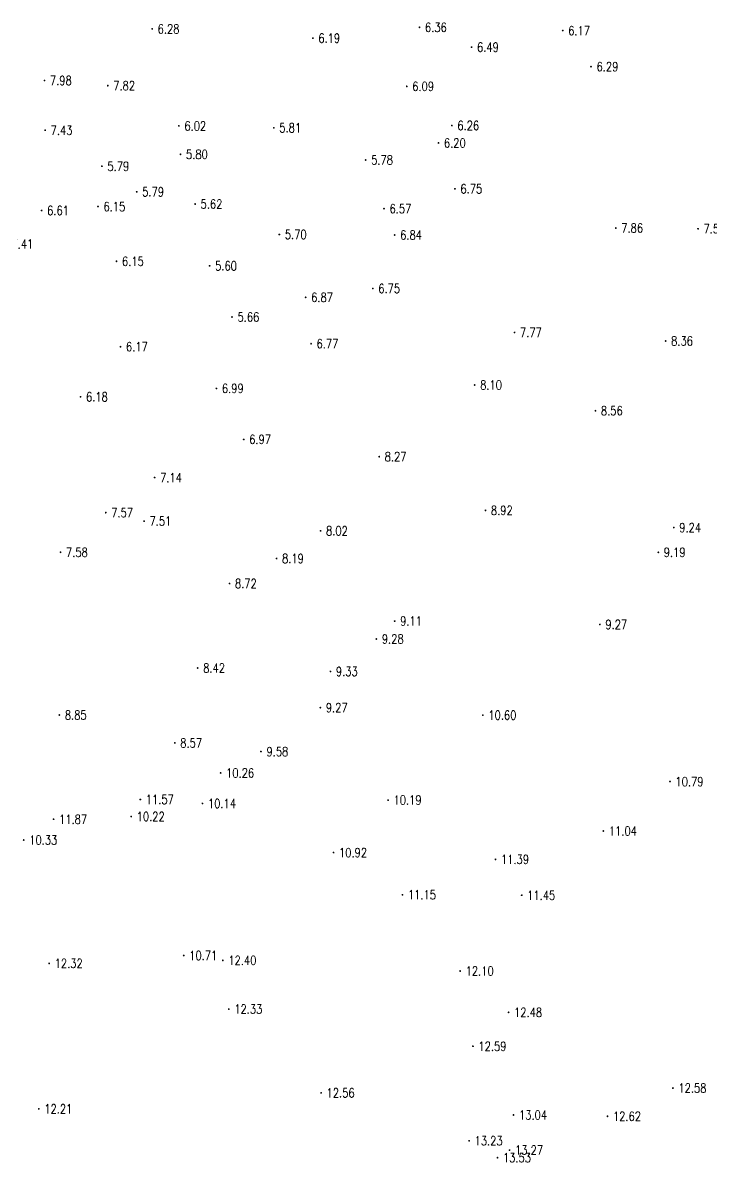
# Model space of a CAD drawing. Extents: x 476861 to 479475, y 2367369 to 2370541.
# Drawn here: x 477878.7 to 477954.3, y 2367660.8 to 2367786 of the extents above; entities that cross this region are included whole.
import ezdxf
from ezdxf.enums import TextEntityAlignment as Align

# ---------------------------------------------------------------- set-up
doc = ezdxf.new("R2010")
doc.units = 0
doc.header["$LTSCALE"] = 0.5
doc.layers.get('0').update_dxf_attribs({"linetype": 'CONTINUOUS'})
doc.layers.add('GCD', color=1, linetype='CONTINUOUS')
doc.styles.add('HZ', font='rs.shx', dxfattribs={"width": 0.8, "bigfont": 'hztxt.shx'})

# ---------------------------------------------------------------- blocks, each defined once
blk = doc.blocks.new('GC200')
at = {"linetype": 'Continuous', "const_width": 0.2, "flags": 128}
blk.add_lwpolyline([(-0.1, 0, 1), (0.1, 0, 1)], format="xyb", close=True, dxfattribs=at)

msp = doc.modelspace()

# ---------------------------------------------------------------- block references
at = {"layer": 'GCD', "linetype": 'Continuous'}
ref = msp.add_blockref('GC200', (477892.886, 2367785.308, 6.275), dxfattribs=dict(at, xscale=0.5, yscale=0.5, zscale=0.5))
ref.add_attrib('height', '6.28', dxfattribs={"linetype": 'Continuous', "height": 1, "style": 'HZ', "width": 0.8}).set_placement((477893.486, 2367785.308, 6.275), align=Align.MIDDLE_LEFT)
ref = msp.add_blockref('GC200', (477922.266, 2367785.481, 6.362), dxfattribs=dict(at, xscale=0.5, yscale=0.5, zscale=0.5))
ref.add_attrib('height', '6.36', dxfattribs={"linetype": 'Continuous', "height": 1, "style": 'HZ', "width": 0.8}).set_placement((477922.866, 2367785.481, 6.362), align=Align.MIDDLE_LEFT)
ref = msp.add_blockref('GC200', (477938, 2367785.123, 6.174), dxfattribs=dict(at, xscale=0.5, yscale=0.5, zscale=0.5))
ref.add_attrib('height', '6.17', dxfattribs={"linetype": 'Continuous', "height": 1, "style": 'HZ', "width": 0.8}).set_placement((477938.6, 2367785.123, 6.174), align=Align.MIDDLE_LEFT)
ref = msp.add_blockref('GC200', (477910.544, 2367784.291, 6.19), dxfattribs=dict(at, xscale=0.5, yscale=0.5, zscale=0.5))
ref.add_attrib('height', '6.19', dxfattribs={"linetype": 'Continuous', "height": 1, "style": 'HZ', "width": 0.8}).set_placement((477911.144, 2367784.291, 6.19), align=Align.MIDDLE_LEFT)
ref = msp.add_blockref('GC200', (477927.983, 2367783.301, 6.485), dxfattribs=dict(at, xscale=0.5, yscale=0.5, zscale=0.5))
ref.add_attrib('height', '6.49', dxfattribs={"linetype": 'Continuous', "height": 1, "style": 'HZ', "width": 0.8}).set_placement((477928.583, 2367783.301, 6.485), align=Align.MIDDLE_LEFT)
ref = msp.add_blockref('GC200', (477941.112, 2367781.163, 6.29), dxfattribs=dict(at, xscale=0.5, yscale=0.5, zscale=0.5))
ref.add_attrib('height', '6.29', dxfattribs={"linetype": 'Continuous', "height": 1, "style": 'HZ', "width": 0.8}).set_placement((477941.712, 2367781.163, 6.29), align=Align.MIDDLE_LEFT)
ref = msp.add_blockref('GC200', (477881.047, 2367779.638, 7.984), dxfattribs=dict(at, xscale=0.5, yscale=0.5, zscale=0.5))
ref.add_attrib('height', '7.98', dxfattribs={"linetype": 'Continuous', "height": 1, "style": 'HZ', "width": 0.8}).set_placement((477881.647, 2367779.638, 7.984), align=Align.MIDDLE_LEFT)
ref = msp.add_blockref('GC200', (477888.002, 2367779.073, 7.82), dxfattribs=dict(at, xscale=0.5, yscale=0.5, zscale=0.5))
ref.add_attrib('height', '7.82', dxfattribs={"linetype": 'Continuous', "height": 1, "style": 'HZ', "width": 0.8}).set_placement((477888.602, 2367779.073, 7.82), align=Align.MIDDLE_LEFT)
ref = msp.add_blockref('GC200', (477920.858, 2367778.993, 6.09), dxfattribs=dict(at, xscale=0.5, yscale=0.5, zscale=0.5))
ref.add_attrib('height', '6.09', dxfattribs={"linetype": 'Continuous', "height": 1, "style": 'HZ', "width": 0.8}).set_placement((477921.458, 2367778.993, 6.09), align=Align.MIDDLE_LEFT)
ref = msp.add_blockref('GC200', (477881.121, 2367774.171, 7.434), dxfattribs=dict(at, xscale=0.5, yscale=0.5, zscale=0.5))
ref.add_attrib('height', '7.43', dxfattribs={"linetype": 'Continuous', "height": 1, "style": 'HZ', "width": 0.8}).set_placement((477881.721, 2367774.171, 7.434), align=Align.MIDDLE_LEFT)
ref = msp.add_blockref('GC200', (477895.822, 2367774.646, 6.015), dxfattribs=dict(at, xscale=0.5, yscale=0.5, zscale=0.5))
ref.add_attrib('height', '6.02', dxfattribs={"linetype": 'Continuous', "height": 1, "style": 'HZ', "width": 0.8}).set_placement((477896.422, 2367774.646, 6.015), align=Align.MIDDLE_LEFT)
ref = msp.add_blockref('GC200', (477906.254, 2367774.438, 5.81), dxfattribs=dict(at, xscale=0.5, yscale=0.5, zscale=0.5))
ref.add_attrib('height', '5.81', dxfattribs={"linetype": 'Continuous', "height": 1, "style": 'HZ', "width": 0.8}).set_placement((477906.854, 2367774.438, 5.81), align=Align.MIDDLE_LEFT)
ref = msp.add_blockref('GC200', (477925.82, 2367774.692, 6.256), dxfattribs=dict(at, xscale=0.5, yscale=0.5, zscale=0.5))
ref.add_attrib('height', '6.26', dxfattribs={"linetype": 'Continuous', "height": 1, "style": 'HZ', "width": 0.8}).set_placement((477926.42, 2367774.692, 6.256), align=Align.MIDDLE_LEFT)
ref = msp.add_blockref('GC200', (477924.344, 2367772.776, 6.197), dxfattribs=dict(at, xscale=0.5, yscale=0.5, zscale=0.5))
ref.add_attrib('height', '6.20', dxfattribs={"linetype": 'Continuous', "height": 1, "style": 'HZ', "width": 0.8}).set_placement((477924.944, 2367772.776, 6.197), align=Align.MIDDLE_LEFT)
ref = msp.add_blockref('GC200', (477896.002, 2367771.523, 5.797), dxfattribs=dict(at, xscale=0.5, yscale=0.5, zscale=0.5))
ref.add_attrib('height', '5.80', dxfattribs={"linetype": 'Continuous', "height": 1, "style": 'HZ', "width": 0.8}).set_placement((477896.602, 2367771.523, 5.797), align=Align.MIDDLE_LEFT)
ref = msp.add_blockref('GC200', (477887.361, 2367770.216, 5.793), dxfattribs=dict(at, xscale=0.5, yscale=0.5, zscale=0.5))
ref.add_attrib('height', '5.79', dxfattribs={"linetype": 'Continuous', "height": 1, "style": 'HZ', "width": 0.8}).set_placement((477887.961, 2367770.216, 5.793), align=Align.MIDDLE_LEFT)
ref = msp.add_blockref('GC200', (477916.344, 2367770.907, 5.78), dxfattribs=dict(at, xscale=0.5, yscale=0.5, zscale=0.5))
ref.add_attrib('height', '5.78', dxfattribs={"linetype": 'Continuous', "height": 1, "style": 'HZ', "width": 0.8}).set_placement((477916.944, 2367770.907, 5.78), align=Align.MIDDLE_LEFT)
ref = msp.add_blockref('GC200', (477926.157, 2367767.735, 6.752), dxfattribs=dict(at, xscale=0.5, yscale=0.5, zscale=0.5))
ref.add_attrib('height', '6.75', dxfattribs={"linetype": 'Continuous', "height": 1, "style": 'HZ', "width": 0.8}).set_placement((477926.757, 2367767.735, 6.752), align=Align.MIDDLE_LEFT)
ref = msp.add_blockref('GC200', (477891.182, 2367767.402, 5.793), dxfattribs=dict(at, xscale=0.5, yscale=0.5, zscale=0.5))
ref.add_attrib('height', '5.79', dxfattribs={"linetype": 'Continuous', "height": 1, "style": 'HZ', "width": 0.8}).set_placement((477891.782, 2367767.402, 5.793), align=Align.MIDDLE_LEFT)
ref = msp.add_blockref('GC200', (477880.734, 2367765.347, 6.609), dxfattribs=dict(at, xscale=0.5, yscale=0.5, zscale=0.5))
ref.add_attrib('height', '6.61', dxfattribs={"linetype": 'Continuous', "height": 1, "style": 'HZ', "width": 0.8}).set_placement((477881.334, 2367765.347, 6.609), align=Align.MIDDLE_LEFT)
ref = msp.add_blockref('GC200', (477886.927, 2367765.782, 6.15), dxfattribs=dict(at, xscale=0.5, yscale=0.5, zscale=0.5))
ref.add_attrib('height', '6.15', dxfattribs={"linetype": 'Continuous', "height": 1, "style": 'HZ', "width": 0.8}).set_placement((477887.527, 2367765.782, 6.15), align=Align.MIDDLE_LEFT)
ref = msp.add_blockref('GC200', (477897.604, 2367766.063, 5.616), dxfattribs=dict(at, xscale=0.5, yscale=0.5, zscale=0.5))
ref.add_attrib('height', '5.62', dxfattribs={"linetype": 'Continuous', "height": 1, "style": 'HZ', "width": 0.8}).set_placement((477898.204, 2367766.063, 5.616), align=Align.MIDDLE_LEFT)
ref = msp.add_blockref('GC200', (477918.364, 2367765.553, 6.57), dxfattribs=dict(at, xscale=0.5, yscale=0.5, zscale=0.5))
ref.add_attrib('height', '6.57', dxfattribs={"linetype": 'Continuous', "height": 1, "style": 'HZ', "width": 0.8}).set_placement((477918.964, 2367765.553, 6.57), align=Align.MIDDLE_LEFT)
ref = msp.add_blockref('GC200', (477906.858, 2367762.714, 5.698), dxfattribs=dict(at, xscale=0.5, yscale=0.5, zscale=0.5))
ref.add_attrib('height', '5.70', dxfattribs={"linetype": 'Continuous', "height": 1, "style": 'HZ', "width": 0.8}).set_placement((477907.458, 2367762.714, 5.698), align=Align.MIDDLE_LEFT)
ref = msp.add_blockref('GC200', (477919.53, 2367762.659, 6.84), dxfattribs=dict(at, xscale=0.5, yscale=0.5, zscale=0.5))
ref.add_attrib('height', '6.84', dxfattribs={"linetype": 'Continuous', "height": 1, "style": 'HZ', "width": 0.8}).set_placement((477920.13, 2367762.659, 6.84), align=Align.MIDDLE_LEFT)
ref = msp.add_blockref('GC200', (477943.833, 2367763.424, 7.859), dxfattribs=dict(at, xscale=0.5, yscale=0.5, zscale=0.5))
ref.add_attrib('height', '7.86', dxfattribs={"linetype": 'Continuous', "height": 1, "style": 'HZ', "width": 0.8}).set_placement((477944.433, 2367763.424, 7.859), align=Align.MIDDLE_LEFT)
ref = msp.add_blockref('GC200', (477952.87, 2367763.345, 7.53), dxfattribs=dict(at, xscale=0.5, yscale=0.5, zscale=0.5))
ref.add_attrib('height', '7.53', dxfattribs={"linetype": 'Continuous', "height": 1, "style": 'HZ', "width": 0.8}).set_placement((477953.47, 2367763.345, 7.53), align=Align.MIDDLE_LEFT)
ref = msp.add_blockref('GC200', (477876.822, 2367761.681, 7.411), dxfattribs=dict(at, xscale=0.5, yscale=0.5, zscale=0.5))
ref.add_attrib('height', '7.41', dxfattribs={"linetype": 'Continuous', "height": 1, "style": 'HZ', "width": 0.8}).set_placement((477877.422, 2367761.681, 7.411), align=Align.MIDDLE_LEFT)
ref = msp.add_blockref('GC200', (477888.966, 2367759.767, 6.15), dxfattribs=dict(at, xscale=0.5, yscale=0.5, zscale=0.5))
ref.add_attrib('height', '6.15', dxfattribs={"linetype": 'Continuous', "height": 1, "style": 'HZ', "width": 0.8}).set_placement((477889.566, 2367759.767, 6.15), align=Align.MIDDLE_LEFT)
ref = msp.add_blockref('GC200', (477899.197, 2367759.265, 5.597), dxfattribs=dict(at, xscale=0.5, yscale=0.5, zscale=0.5))
ref.add_attrib('height', '5.60', dxfattribs={"linetype": 'Continuous', "height": 1, "style": 'HZ', "width": 0.8}).set_placement((477899.797, 2367759.265, 5.597), align=Align.MIDDLE_LEFT)
ref = msp.add_blockref('GC200', (477917.133, 2367756.78, 6.747), dxfattribs=dict(at, xscale=0.5, yscale=0.5, zscale=0.5))
ref.add_attrib('height', '6.75', dxfattribs={"linetype": 'Continuous', "height": 1, "style": 'HZ', "width": 0.8}).set_placement((477917.733, 2367756.78, 6.747), align=Align.MIDDLE_LEFT)
ref = msp.add_blockref('GC200', (477909.75, 2367755.807, 6.87), dxfattribs=dict(at, xscale=0.5, yscale=0.5, zscale=0.5))
ref.add_attrib('height', '6.87', dxfattribs={"linetype": 'Continuous', "height": 1, "style": 'HZ', "width": 0.8}).set_placement((477910.35, 2367755.807, 6.87), align=Align.MIDDLE_LEFT)
ref = msp.add_blockref('GC200', (477901.655, 2367753.652, 5.66), dxfattribs=dict(at, xscale=0.5, yscale=0.5, zscale=0.5))
ref.add_attrib('height', '5.66', dxfattribs={"linetype": 'Continuous', "height": 1, "style": 'HZ', "width": 0.8}).set_placement((477902.255, 2367753.652, 5.66), align=Align.MIDDLE_LEFT)
ref = msp.add_blockref('GC200', (477932.706, 2367751.948, 7.768), dxfattribs=dict(at, xscale=0.5, yscale=0.5, zscale=0.5))
ref.add_attrib('height', '7.77', dxfattribs={"linetype": 'Continuous', "height": 1, "style": 'HZ', "width": 0.8}).set_placement((477933.306, 2367751.948, 7.768), align=Align.MIDDLE_LEFT)
ref = msp.add_blockref('GC200', (477889.403, 2367750.382, 6.17), dxfattribs=dict(at, xscale=0.5, yscale=0.5, zscale=0.5))
ref.add_attrib('height', '6.17', dxfattribs={"linetype": 'Continuous', "height": 1, "style": 'HZ', "width": 0.8}).set_placement((477890.003, 2367750.382, 6.17), align=Align.MIDDLE_LEFT)
ref = msp.add_blockref('GC200', (477910.345, 2367750.713, 6.768), dxfattribs=dict(at, xscale=0.5, yscale=0.5, zscale=0.5))
ref.add_attrib('height', '6.77', dxfattribs={"linetype": 'Continuous', "height": 1, "style": 'HZ', "width": 0.8}).set_placement((477910.945, 2367750.713, 6.768), align=Align.MIDDLE_LEFT)
ref = msp.add_blockref('GC200', (477949.309, 2367751.011, 8.36), dxfattribs=dict(at, xscale=0.5, yscale=0.5, zscale=0.5))
ref.add_attrib('height', '8.36', dxfattribs={"linetype": 'Continuous', "height": 1, "style": 'HZ', "width": 0.8}).set_placement((477949.909, 2367751.011, 8.36), align=Align.MIDDLE_LEFT)
ref = msp.add_blockref('GC200', (477899.941, 2367745.797, 6.99), dxfattribs=dict(at, xscale=0.5, yscale=0.5, zscale=0.5))
ref.add_attrib('height', '6.99', dxfattribs={"linetype": 'Continuous', "height": 1, "style": 'HZ', "width": 0.8}).set_placement((477900.541, 2367745.797, 6.99), align=Align.MIDDLE_LEFT)
ref = msp.add_blockref('GC200', (477928.322, 2367746.177, 8.1), dxfattribs=dict(at, xscale=0.5, yscale=0.5, zscale=0.5))
ref.add_attrib('height', '8.10', dxfattribs={"linetype": 'Continuous', "height": 1, "style": 'HZ', "width": 0.8}).set_placement((477928.922, 2367746.177, 8.1), align=Align.MIDDLE_LEFT)
ref = msp.add_blockref('GC200', (477885.012, 2367744.874, 6.18), dxfattribs=dict(at, xscale=0.5, yscale=0.5, zscale=0.5))
ref.add_attrib('height', '6.18', dxfattribs={"linetype": 'Continuous', "height": 1, "style": 'HZ', "width": 0.8}).set_placement((477885.612, 2367744.874, 6.18), align=Align.MIDDLE_LEFT)
ref = msp.add_blockref('GC200', (477941.595, 2367743.346, 8.557), dxfattribs=dict(at, xscale=0.5, yscale=0.5, zscale=0.5))
ref.add_attrib('height', '8.56', dxfattribs={"linetype": 'Continuous', "height": 1, "style": 'HZ', "width": 0.8}).set_placement((477942.195, 2367743.346, 8.557), align=Align.MIDDLE_LEFT)
ref = msp.add_blockref('GC200', (477902.941, 2367740.194, 6.968), dxfattribs=dict(at, xscale=0.5, yscale=0.5, zscale=0.5))
ref.add_attrib('height', '6.97', dxfattribs={"linetype": 'Continuous', "height": 1, "style": 'HZ', "width": 0.8}).set_placement((477903.541, 2367740.194, 6.968), align=Align.MIDDLE_LEFT)
ref = msp.add_blockref('GC200', (477917.836, 2367738.296, 8.268), dxfattribs=dict(at, xscale=0.5, yscale=0.5, zscale=0.5))
ref.add_attrib('height', '8.27', dxfattribs={"linetype": 'Continuous', "height": 1, "style": 'HZ', "width": 0.8}).set_placement((477918.436, 2367738.296, 8.268), align=Align.MIDDLE_LEFT)
ref = msp.add_blockref('GC200', (477893.152, 2367735.998, 7.137), dxfattribs=dict(at, xscale=0.5, yscale=0.5, zscale=0.5))
ref.add_attrib('height', '7.14', dxfattribs={"linetype": 'Continuous', "height": 1, "style": 'HZ', "width": 0.8}).set_placement((477893.752, 2367735.998, 7.137), align=Align.MIDDLE_LEFT)
ref = msp.add_blockref('GC200', (477887.779, 2367732.147, 7.567), dxfattribs=dict(at, xscale=0.5, yscale=0.5, zscale=0.5))
ref.add_attrib('height', '7.57', dxfattribs={"linetype": 'Continuous', "height": 1, "style": 'HZ', "width": 0.8}).set_placement((477888.379, 2367732.147, 7.567), align=Align.MIDDLE_LEFT)
ref = msp.add_blockref('GC200', (477929.508, 2367732.395, 8.922), dxfattribs=dict(at, xscale=0.5, yscale=0.5, zscale=0.5))
ref.add_attrib('height', '8.92', dxfattribs={"linetype": 'Continuous', "height": 1, "style": 'HZ', "width": 0.8}).set_placement((477930.108, 2367732.395, 8.922), align=Align.MIDDLE_LEFT)
ref = msp.add_blockref('GC200', (477891.989, 2367731.217, 7.514), dxfattribs=dict(at, xscale=0.5, yscale=0.5, zscale=0.5))
ref.add_attrib('height', '7.51', dxfattribs={"linetype": 'Continuous', "height": 1, "style": 'HZ', "width": 0.8}).set_placement((477892.589, 2367731.217, 7.514), align=Align.MIDDLE_LEFT)
ref = msp.add_blockref('GC200', (477911.388, 2367730.145, 8.018), dxfattribs=dict(at, xscale=0.5, yscale=0.5, zscale=0.5))
ref.add_attrib('height', '8.02', dxfattribs={"linetype": 'Continuous', "height": 1, "style": 'HZ', "width": 0.8}).set_placement((477911.988, 2367730.145, 8.018), align=Align.MIDDLE_LEFT)
ref = msp.add_blockref('GC200', (477950.206, 2367730.505, 9.241), dxfattribs=dict(at, xscale=0.5, yscale=0.5, zscale=0.5))
ref.add_attrib('height', '9.24', dxfattribs={"linetype": 'Continuous', "height": 1, "style": 'HZ', "width": 0.8}).set_placement((477950.806, 2367730.505, 9.241), align=Align.MIDDLE_LEFT)
ref = msp.add_blockref('GC200', (477882.815, 2367727.79, 7.576), dxfattribs=dict(at, xscale=0.5, yscale=0.5, zscale=0.5))
ref.add_attrib('height', '7.58', dxfattribs={"linetype": 'Continuous', "height": 1, "style": 'HZ', "width": 0.8}).set_placement((477883.415, 2367727.79, 7.576), align=Align.MIDDLE_LEFT)
ref = msp.add_blockref('GC200', (477948.502, 2367727.786, 9.193), dxfattribs=dict(at, xscale=0.5, yscale=0.5, zscale=0.5))
ref.add_attrib('height', '9.19', dxfattribs={"linetype": 'Continuous', "height": 1, "style": 'HZ', "width": 0.8}).set_placement((477949.102, 2367727.786, 9.193), align=Align.MIDDLE_LEFT)
ref = msp.add_blockref('GC200', (477906.555, 2367727.108, 8.191), dxfattribs=dict(at, xscale=0.5, yscale=0.5, zscale=0.5))
ref.add_attrib('height', '8.19', dxfattribs={"linetype": 'Continuous', "height": 1, "style": 'HZ', "width": 0.8}).set_placement((477907.155, 2367727.108, 8.191), align=Align.MIDDLE_LEFT)
ref = msp.add_blockref('GC200', (477901.384, 2367724.353, 8.719), dxfattribs=dict(at, xscale=0.5, yscale=0.5, zscale=0.5))
ref.add_attrib('height', '8.72', dxfattribs={"linetype": 'Continuous', "height": 1, "style": 'HZ', "width": 0.8}).set_placement((477901.984, 2367724.353, 8.719), align=Align.MIDDLE_LEFT)
ref = msp.add_blockref('GC200', (477919.531, 2367720.225, 9.11), dxfattribs=dict(at, xscale=0.5, yscale=0.5, zscale=0.5))
ref.add_attrib('height', '9.11', dxfattribs={"linetype": 'Continuous', "height": 1, "style": 'HZ', "width": 0.8}).set_placement((477920.131, 2367720.225, 9.11), align=Align.MIDDLE_LEFT)
ref = msp.add_blockref('GC200', (477942.087, 2367719.856, 9.269), dxfattribs=dict(at, xscale=0.5, yscale=0.5, zscale=0.5))
ref.add_attrib('height', '9.27', dxfattribs={"linetype": 'Continuous', "height": 1, "style": 'HZ', "width": 0.8}).set_placement((477942.687, 2367719.856, 9.269), align=Align.MIDDLE_LEFT)
ref = msp.add_blockref('GC200', (477917.521, 2367718.262, 9.276), dxfattribs=dict(at, xscale=0.5, yscale=0.5, zscale=0.5))
ref.add_attrib('height', '9.28', dxfattribs={"linetype": 'Continuous', "height": 1, "style": 'HZ', "width": 0.8}).set_placement((477918.121, 2367718.262, 9.276), align=Align.MIDDLE_LEFT)
ref = msp.add_blockref('GC200', (477897.886, 2367715.069, 8.42), dxfattribs=dict(at, xscale=0.5, yscale=0.5, zscale=0.5))
ref.add_attrib('height', '8.42', dxfattribs={"linetype": 'Continuous', "height": 1, "style": 'HZ', "width": 0.8}).set_placement((477898.486, 2367715.069, 8.42), align=Align.MIDDLE_LEFT)
ref = msp.add_blockref('GC200', (477912.474, 2367714.691, 9.333), dxfattribs=dict(at, xscale=0.5, yscale=0.5, zscale=0.5))
ref.add_attrib('height', '9.33', dxfattribs={"linetype": 'Continuous', "height": 1, "style": 'HZ', "width": 0.8}).set_placement((477913.074, 2367714.691, 9.333), align=Align.MIDDLE_LEFT)
ref = msp.add_blockref('GC200', (477911.365, 2367710.716, 9.266), dxfattribs=dict(at, xscale=0.5, yscale=0.5, zscale=0.5))
ref.add_attrib('height', '9.27', dxfattribs={"linetype": 'Continuous', "height": 1, "style": 'HZ', "width": 0.8}).set_placement((477911.965, 2367710.716, 9.266), align=Align.MIDDLE_LEFT)
ref = msp.add_blockref('GC200', (477882.682, 2367709.9, 8.854), dxfattribs=dict(at, xscale=0.5, yscale=0.5, zscale=0.5))
ref.add_attrib('height', '8.85', dxfattribs={"linetype": 'Continuous', "height": 1, "style": 'HZ', "width": 0.8}).set_placement((477883.282, 2367709.9, 8.854), align=Align.MIDDLE_LEFT)
ref = msp.add_blockref('GC200', (477929.225, 2367709.887, 10.6), dxfattribs=dict(at, xscale=0.5, yscale=0.5, zscale=0.5))
ref.add_attrib('height', '10.60', dxfattribs={"linetype": 'Continuous', "height": 1, "style": 'HZ', "width": 0.8}).set_placement((477929.825, 2367709.887, 10.6), align=Align.MIDDLE_LEFT)
ref = msp.add_blockref('GC200', (477895.37, 2367706.838, 8.57), dxfattribs=dict(at, xscale=0.5, yscale=0.5, zscale=0.5))
ref.add_attrib('height', '8.57', dxfattribs={"linetype": 'Continuous', "height": 1, "style": 'HZ', "width": 0.8}).set_placement((477895.97, 2367706.838, 8.57), align=Align.MIDDLE_LEFT)
ref = msp.add_blockref('GC200', (477904.838, 2367705.884, 9.581), dxfattribs=dict(at, xscale=0.5, yscale=0.5, zscale=0.5))
ref.add_attrib('height', '9.58', dxfattribs={"linetype": 'Continuous', "height": 1, "style": 'HZ', "width": 0.8}).set_placement((477905.438, 2367705.884, 9.581), align=Align.MIDDLE_LEFT)
ref = msp.add_blockref('GC200', (477900.407, 2367703.538, 10.256), dxfattribs=dict(at, xscale=0.5, yscale=0.5, zscale=0.5))
ref.add_attrib('height', '10.26', dxfattribs={"linetype": 'Continuous', "height": 1, "style": 'HZ', "width": 0.8}).set_placement((477901.007, 2367703.538, 10.256), align=Align.MIDDLE_LEFT)
ref = msp.add_blockref('GC200', (477949.79, 2367702.59, 10.788), dxfattribs=dict(at, xscale=0.5, yscale=0.5, zscale=0.5))
ref.add_attrib('height', '10.79', dxfattribs={"linetype": 'Continuous', "height": 1, "style": 'HZ', "width": 0.8}).set_placement((477950.39, 2367702.59, 10.788), align=Align.MIDDLE_LEFT)
ref = msp.add_blockref('GC200', (477891.582, 2367700.619, 11.574), dxfattribs=dict(at, xscale=0.5, yscale=0.5, zscale=0.5))
ref.add_attrib('height', '11.57', dxfattribs={"linetype": 'Continuous', "height": 1, "style": 'HZ', "width": 0.8}).set_placement((477892.182, 2367700.619, 11.574), align=Align.MIDDLE_LEFT)
ref = msp.add_blockref('GC200', (477898.408, 2367700.181, 10.136), dxfattribs=dict(at, xscale=0.5, yscale=0.5, zscale=0.5))
ref.add_attrib('height', '10.14', dxfattribs={"linetype": 'Continuous', "height": 1, "style": 'HZ', "width": 0.8}).set_placement((477899.008, 2367700.181, 10.136), align=Align.MIDDLE_LEFT)
ref = msp.add_blockref('GC200', (477918.804, 2367700.554, 10.187), dxfattribs=dict(at, xscale=0.5, yscale=0.5, zscale=0.5))
ref.add_attrib('height', '10.19', dxfattribs={"linetype": 'Continuous', "height": 1, "style": 'HZ', "width": 0.8}).set_placement((477919.404, 2367700.554, 10.187), align=Align.MIDDLE_LEFT)
ref = msp.add_blockref('GC200', (477890.579, 2367698.75, 10.22), dxfattribs=dict(at, xscale=0.5, yscale=0.5, zscale=0.5))
ref.add_attrib('height', '10.22', dxfattribs={"linetype": 'Continuous', "height": 1, "style": 'HZ', "width": 0.8}).set_placement((477891.179, 2367698.75, 10.22), align=Align.MIDDLE_LEFT)
ref = msp.add_blockref('GC200', (477882.051, 2367698.447, 11.871), dxfattribs=dict(at, xscale=0.5, yscale=0.5, zscale=0.5))
ref.add_attrib('height', '11.87', dxfattribs={"linetype": 'Continuous', "height": 1, "style": 'HZ', "width": 0.8}).set_placement((477882.651, 2367698.447, 11.871), align=Align.MIDDLE_LEFT)
ref = msp.add_blockref('GC200', (477942.47, 2367697.156, 11.038), dxfattribs=dict(at, xscale=0.5, yscale=0.5, zscale=0.5))
ref.add_attrib('height', '11.04', dxfattribs={"linetype": 'Continuous', "height": 1, "style": 'HZ', "width": 0.8}).set_placement((477943.07, 2367697.156, 11.038), align=Align.MIDDLE_LEFT)
ref = msp.add_blockref('GC200', (477878.767, 2367696.165, 10.333), dxfattribs=dict(at, xscale=0.5, yscale=0.5, zscale=0.5))
ref.add_attrib('height', '10.33', dxfattribs={"linetype": 'Continuous', "height": 1, "style": 'HZ', "width": 0.8}).set_placement((477879.367, 2367696.165, 10.333), align=Align.MIDDLE_LEFT)
ref = msp.add_blockref('GC200', (477912.813, 2367694.785, 10.915), dxfattribs=dict(at, xscale=0.5, yscale=0.5, zscale=0.5))
ref.add_attrib('height', '10.92', dxfattribs={"linetype": 'Continuous', "height": 1, "style": 'HZ', "width": 0.8}).set_placement((477913.413, 2367694.785, 10.915), align=Align.MIDDLE_LEFT)
ref = msp.add_blockref('GC200', (477930.613, 2367694.039, 11.387), dxfattribs=dict(at, xscale=0.5, yscale=0.5, zscale=0.5))
ref.add_attrib('height', '11.39', dxfattribs={"linetype": 'Continuous', "height": 1, "style": 'HZ', "width": 0.8}).set_placement((477931.213, 2367694.039, 11.387), align=Align.MIDDLE_LEFT)
ref = msp.add_blockref('GC200', (477920.387, 2367690.149, 11.15), dxfattribs=dict(at, xscale=0.5, yscale=0.5, zscale=0.5))
ref.add_attrib('height', '11.15', dxfattribs={"linetype": 'Continuous', "height": 1, "style": 'HZ', "width": 0.8}).set_placement((477920.987, 2367690.149, 11.15), align=Align.MIDDLE_LEFT)
ref = msp.add_blockref('GC200', (477933.492, 2367690.095, 11.452), dxfattribs=dict(at, xscale=0.5, yscale=0.5, zscale=0.5))
ref.add_attrib('height', '11.45', dxfattribs={"linetype": 'Continuous', "height": 1, "style": 'HZ', "width": 0.8}).set_placement((477934.092, 2367690.095, 11.452), align=Align.MIDDLE_LEFT)
ref = msp.add_blockref('GC200', (477881.565, 2367682.604, 12.32), dxfattribs=dict(at, xscale=0.5, yscale=0.5, zscale=0.5))
ref.add_attrib('height', '12.32', dxfattribs={"linetype": 'Continuous', "height": 1, "style": 'HZ', "width": 0.8}).set_placement((477882.165, 2367682.604, 12.32), align=Align.MIDDLE_LEFT)
ref = msp.add_blockref('GC200', (477896.35, 2367683.474, 10.71), dxfattribs=dict(at, xscale=0.5, yscale=0.5, zscale=0.5))
ref.add_attrib('height', '10.71', dxfattribs={"linetype": 'Continuous', "height": 1, "style": 'HZ', "width": 0.8}).set_placement((477896.95, 2367683.474, 10.71), align=Align.MIDDLE_LEFT)
ref = msp.add_blockref('GC200', (477900.648, 2367682.938, 12.397), dxfattribs=dict(at, xscale=0.5, yscale=0.5, zscale=0.5))
ref.add_attrib('height', '12.40', dxfattribs={"linetype": 'Continuous', "height": 1, "style": 'HZ', "width": 0.8}).set_placement((477901.248, 2367682.938, 12.397), align=Align.MIDDLE_LEFT)
ref = msp.add_blockref('GC200', (477926.727, 2367681.769, 12.099), dxfattribs=dict(at, xscale=0.5, yscale=0.5, zscale=0.5))
ref.add_attrib('height', '12.10', dxfattribs={"linetype": 'Continuous', "height": 1, "style": 'HZ', "width": 0.8}).set_placement((477927.327, 2367681.769, 12.099), align=Align.MIDDLE_LEFT)
ref = msp.add_blockref('GC200', (477901.302, 2367677.585, 12.327), dxfattribs=dict(at, xscale=0.5, yscale=0.5, zscale=0.5))
ref.add_attrib('height', '12.33', dxfattribs={"linetype": 'Continuous', "height": 1, "style": 'HZ', "width": 0.8}).set_placement((477901.902, 2367677.585, 12.327), align=Align.MIDDLE_LEFT)
ref = msp.add_blockref('GC200', (477932.054, 2367677.224, 12.482), dxfattribs=dict(at, xscale=0.5, yscale=0.5, zscale=0.5))
ref.add_attrib('height', '12.48', dxfattribs={"linetype": 'Continuous', "height": 1, "style": 'HZ', "width": 0.8}).set_placement((477932.654, 2367677.224, 12.482), align=Align.MIDDLE_LEFT)
ref = msp.add_blockref('GC200', (477928.137, 2367673.501, 12.594), dxfattribs=dict(at, xscale=0.5, yscale=0.5, zscale=0.5))
ref.add_attrib('height', '12.59', dxfattribs={"linetype": 'Continuous', "height": 1, "style": 'HZ', "width": 0.8}).set_placement((477928.737, 2367673.501, 12.594), align=Align.MIDDLE_LEFT)
ref = msp.add_blockref('GC200', (477950.115, 2367668.906, 12.58), dxfattribs=dict(at, xscale=0.5, yscale=0.5, zscale=0.5))
ref.add_attrib('height', '12.58', dxfattribs={"linetype": 'Continuous', "height": 1, "style": 'HZ', "width": 0.8}).set_placement((477950.715, 2367668.906, 12.58), align=Align.MIDDLE_LEFT)
ref = msp.add_blockref('GC200', (477911.445, 2367668.376, 12.562), dxfattribs=dict(at, xscale=0.5, yscale=0.5, zscale=0.5))
ref.add_attrib('height', '12.56', dxfattribs={"linetype": 'Continuous', "height": 1, "style": 'HZ', "width": 0.8}).set_placement((477912.045, 2367668.376, 12.562), align=Align.MIDDLE_LEFT)
ref = msp.add_blockref('GC200', (477880.425, 2367666.618, 12.211), dxfattribs=dict(at, xscale=0.5, yscale=0.5, zscale=0.5))
ref.add_attrib('height', '12.21', dxfattribs={"linetype": 'Continuous', "height": 1, "style": 'HZ', "width": 0.8}).set_placement((477881.025, 2367666.618, 12.211), align=Align.MIDDLE_LEFT)
ref = msp.add_blockref('GC200', (477932.598, 2367665.947, 13.035), dxfattribs=dict(at, xscale=0.5, yscale=0.5, zscale=0.5))
ref.add_attrib('height', '13.04', dxfattribs={"linetype": 'Continuous', "height": 1, "style": 'HZ', "width": 0.8}).set_placement((477933.198, 2367665.947, 13.035), align=Align.MIDDLE_LEFT)
ref = msp.add_blockref('GC200', (477942.916, 2367665.8, 12.617), dxfattribs=dict(at, xscale=0.5, yscale=0.5, zscale=0.5))
ref.add_attrib('height', '12.62', dxfattribs={"linetype": 'Continuous', "height": 1, "style": 'HZ', "width": 0.8}).set_placement((477943.516, 2367665.8, 12.617), align=Align.MIDDLE_LEFT)
ref = msp.add_blockref('GC200', (477927.711, 2367663.113, 13.226), dxfattribs=dict(at, xscale=0.5, yscale=0.5, zscale=0.5))
ref.add_attrib('height', '13.23', dxfattribs={"linetype": 'Continuous', "height": 1, "style": 'HZ', "width": 0.8}).set_placement((477928.311, 2367663.113, 13.226), align=Align.MIDDLE_LEFT)
ref = msp.add_blockref('GC200', (477930.827, 2367661.256, 13.527), dxfattribs=dict(at, xscale=0.5, yscale=0.5, zscale=0.5))
ref.add_attrib('height', '13.53', dxfattribs={"linetype": 'Continuous', "height": 1, "style": 'HZ', "width": 0.8}).set_placement((477931.427, 2367661.256, 13.527), align=Align.MIDDLE_LEFT)
ref = msp.add_blockref('GC200', (477932.159, 2367662.087, 13.268), dxfattribs=dict(at, xscale=0.5, yscale=0.5, zscale=0.5))
ref.add_attrib('height', '13.27', dxfattribs={"linetype": 'Continuous', "height": 1, "style": 'HZ', "width": 0.8}).set_placement((477932.759, 2367662.087, 13.268), align=Align.MIDDLE_LEFT)

doc.saveas('drawing.dxf')
